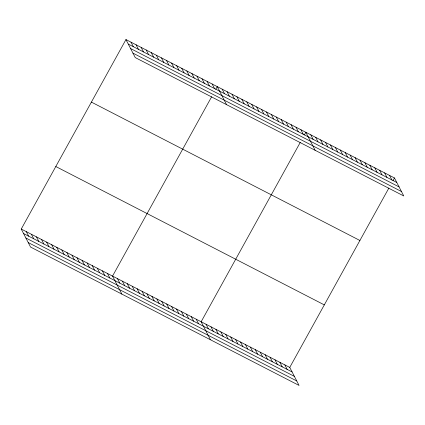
<?xml version="1.0" encoding="UTF-8"?>
<svg xmlns="http://www.w3.org/2000/svg" width="425" height="425" viewBox="0 0 425 425"><rect width="100%" height="100%" fill="white"/><g stroke="black" fill="none" stroke-linecap="round" stroke-linejoin="round"><path stroke-width="0.64" d="M21.25 229.043L289.754 367.418L299.046 385.422L30.542 247.042L21.25 229.043L125.954 39.578L394.458 177.958L403.75 195.957L135.246 57.582L125.954 39.578M211.634 96.783L112.54 276.091L121.832 294.089M215.767 89.298L217.244 86.631L226.536 104.63M300.241 142.444L201.147 321.757L210.439 339.756M304.374 134.964L305.851 132.292L315.143 150.291M289.754 367.418L388.848 188.11M392.982 180.63L394.458 177.958M128.276 44.088L396.785 182.463M130.576 48.54L399.086 186.915M132.945 53.13L401.45 191.505M91.402 102.101L359.906 240.481M55.803 166.52L324.307 304.895M23.577 233.548L292.081 371.923M25.872 238L294.382 376.38M28.241 242.59L296.751 380.965M389.539 175.419L391.861 179.924M384.614 172.885L386.941 177.39M379.69 170.345L382.017 174.85M374.77 167.811L377.092 172.316M369.846 165.272L372.172 169.777M364.921 162.738L367.248 167.243M360.002 160.198L362.328 164.703M355.077 157.659L357.404 162.169M350.158 155.125L352.479 159.63M345.233 152.586L347.56 157.091M340.308 150.052L342.635 154.557M335.389 147.512L337.716 152.017M330.464 144.978L332.791 149.483M325.545 142.439L327.866 146.944M320.62 139.905L322.947 144.41M315.695 137.365L318.022 141.87M310.776 134.831L313.098 139.336M300.932 129.758L303.253 134.263M296.007 127.218L298.334 131.723M291.082 124.684L293.409 129.189M286.163 122.145L288.485 126.65M281.238 119.606L283.565 124.116M276.314 117.072L278.641 121.577M271.394 114.532L273.721 119.037M266.47 111.998L268.797 116.503M261.55 109.459L263.872 113.964M256.626 106.925L258.952 111.43M251.701 104.385L254.028 108.89M246.782 101.851L249.108 106.356M241.857 99.312L244.184 103.817M236.938 96.778L239.259 101.283M232.013 94.238L234.34 98.743M227.088 91.704L229.415 96.209M222.169 89.165L224.49 93.67M212.171 84.017L214.498 88.522M207.102 81.403L209.424 85.908M202.029 78.79L204.356 83.295M196.956 76.176L199.282 80.681M191.887 73.562L194.209 78.067M186.814 70.948L189.141 75.453M181.741 68.335L184.067 72.84M176.673 65.721L178.994 70.226M171.599 63.107L173.926 67.612M166.526 60.493L168.852 64.998M161.458 57.88L163.779 62.385M156.384 55.266L158.711 59.771M151.311 52.647L153.637 57.157M146.237 50.033L148.564 54.543M141.169 47.419L143.496 51.93M136.096 44.806L138.423 49.316M131.022 42.192L133.349 46.702M284.835 364.884L287.162 369.389M279.91 362.344L282.237 366.849M274.991 359.81L277.312 364.315M270.066 357.271L272.393 361.776M265.142 354.737L267.468 359.242M260.222 352.197L262.549 356.703M255.298 349.658L257.624 354.168M250.378 347.124L252.7 351.629M245.453 344.585L247.78 349.09M240.529 342.051L242.856 346.556M235.609 339.511L237.931 344.016M230.685 336.977L233.012 341.482M225.76 334.438L228.087 338.943M220.841 331.904L223.167 336.409M215.916 329.364L218.243 333.869M210.997 326.83L213.318 331.335M206.072 324.291L208.399 328.796M196.228 319.217L198.555 323.723M191.303 316.683L193.63 321.188M186.384 314.144L188.705 318.649M181.459 311.605L183.786 316.115M176.534 309.071L178.861 313.576M171.615 306.531L173.937 311.036M166.69 303.997L169.017 308.502M161.771 301.458L164.093 305.963M156.846 298.924L159.173 303.429M151.922 296.384L154.248 300.889M147.002 293.85L149.324 298.355M142.077 291.311L144.404 295.816M137.153 288.777L139.48 293.282M132.233 286.237L134.56 290.743M127.309 283.703L129.636 288.208M122.389 281.164L124.711 285.669M117.465 278.63L119.792 283.135M107.472 273.477L109.793 277.982M102.398 270.863L104.725 275.368M97.325 268.249L99.652 272.754M92.257 265.636L94.578 270.141M87.183 263.022L89.51 267.527M82.11 260.408L84.437 264.913M77.042 257.794L79.363 262.299M71.968 255.181L74.295 259.686M66.895 252.567L69.222 257.072M61.827 249.953L64.148 254.458M56.753 247.339L59.08 251.844M51.68 244.726L54.007 249.231M46.607 242.112L48.933 246.617M41.538 239.498L43.86 244.003M36.465 236.884L38.792 241.389M31.392 234.271L33.718 238.776M26.323 231.657L28.645 236.162"/></g></svg>
